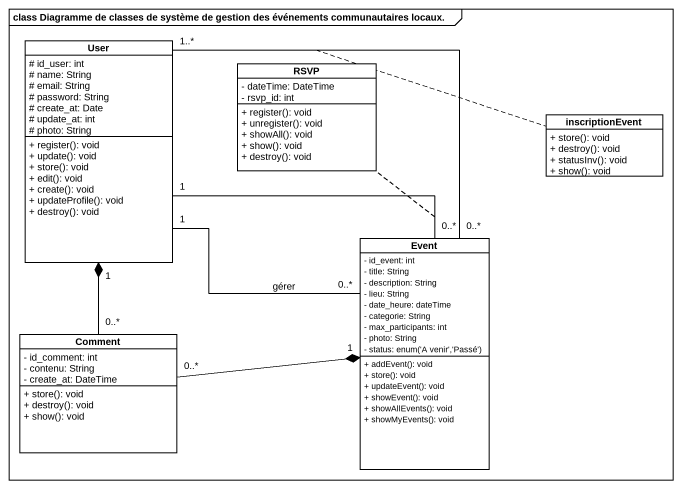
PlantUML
@startuml
mainframe class Diagramme de classes de système de gestion des événements communautaires locaux.
hide circle
hide empty members
skinparam classAttributeIconSize 0
class User {
  # id_user: int
  # name: String
  # email: String
  # password: String
  # create_at: Date
  # update_at: int
  # photo: String
  + register(): void
  + update(): void
  + store(): void
  + edit(): void
  + create(): void
  + updateProfile(): void
  + destroy(): void
}
class RSVP {
  - dateTime: DateTime
  - rsvp_id: int
  + register(): void
  + unregister(): void
  + showAll(): void
  + show(): void
  + destroy(): void
}
class inscriptionEvent {
  + store(): void
  + destroy(): void
  + statusInv(): void
  + show(): void
}
class Event {
  - id_event: int
  - title: String
  - description: String
  - lieu: String
  - date_heure: dateTime
  - categorie: String
  - max_participants: int
  - photo: String
  {field} - status: enum('A venir','Passé')
  + addEvent(): void
  + store(): void
  + updateEvent(): void
  + showEvent(): void
  + showAllEvents(): void
  + showMyEvents(): void
}
class Comment {
  - id_comment: int
  - contenu: String
  - create_at: DateTime
  + store(): void
  + destroy(): void
  + show(): void
}
User "1" -- "0..*" Event : gérer
User "1..*" -- "0..*" Event
(User, Event) .. inscriptionEvent
Event "0..*" -up- "1" User
(Event, User) .. RSVP
Comment "0..*" -up-* "1" User
Comment "0..*" -right-* "1" Event
@enduml
